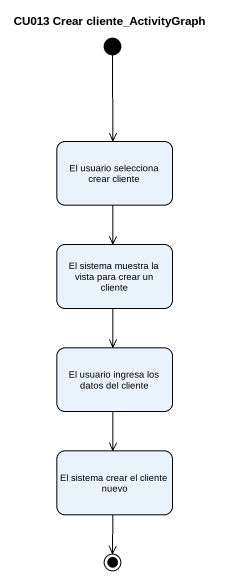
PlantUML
@startuml
title CU013 Crear cliente_ActivityGraph
hide empty description
state "El usuario selecciona crear cliente" as El_usuario_selecciona_crear
state "El sistema muestra la vista para crear un cliente" as El_sistema_muestra_la_vista
state "El usuario ingresa los datos del cliente" as El_usuario_ingresa_los
state "El sistema crear el cliente nuevo" as El_sistema_crear_el_cliente
[*] --> El_usuario_selecciona_crear
El_usuario_selecciona_crear --> El_sistema_muestra_la_vista
El_sistema_muestra_la_vista --> El_usuario_ingresa_los
El_usuario_ingresa_los --> El_sistema_crear_el_cliente
El_sistema_crear_el_cliente --> [*]
@enduml
